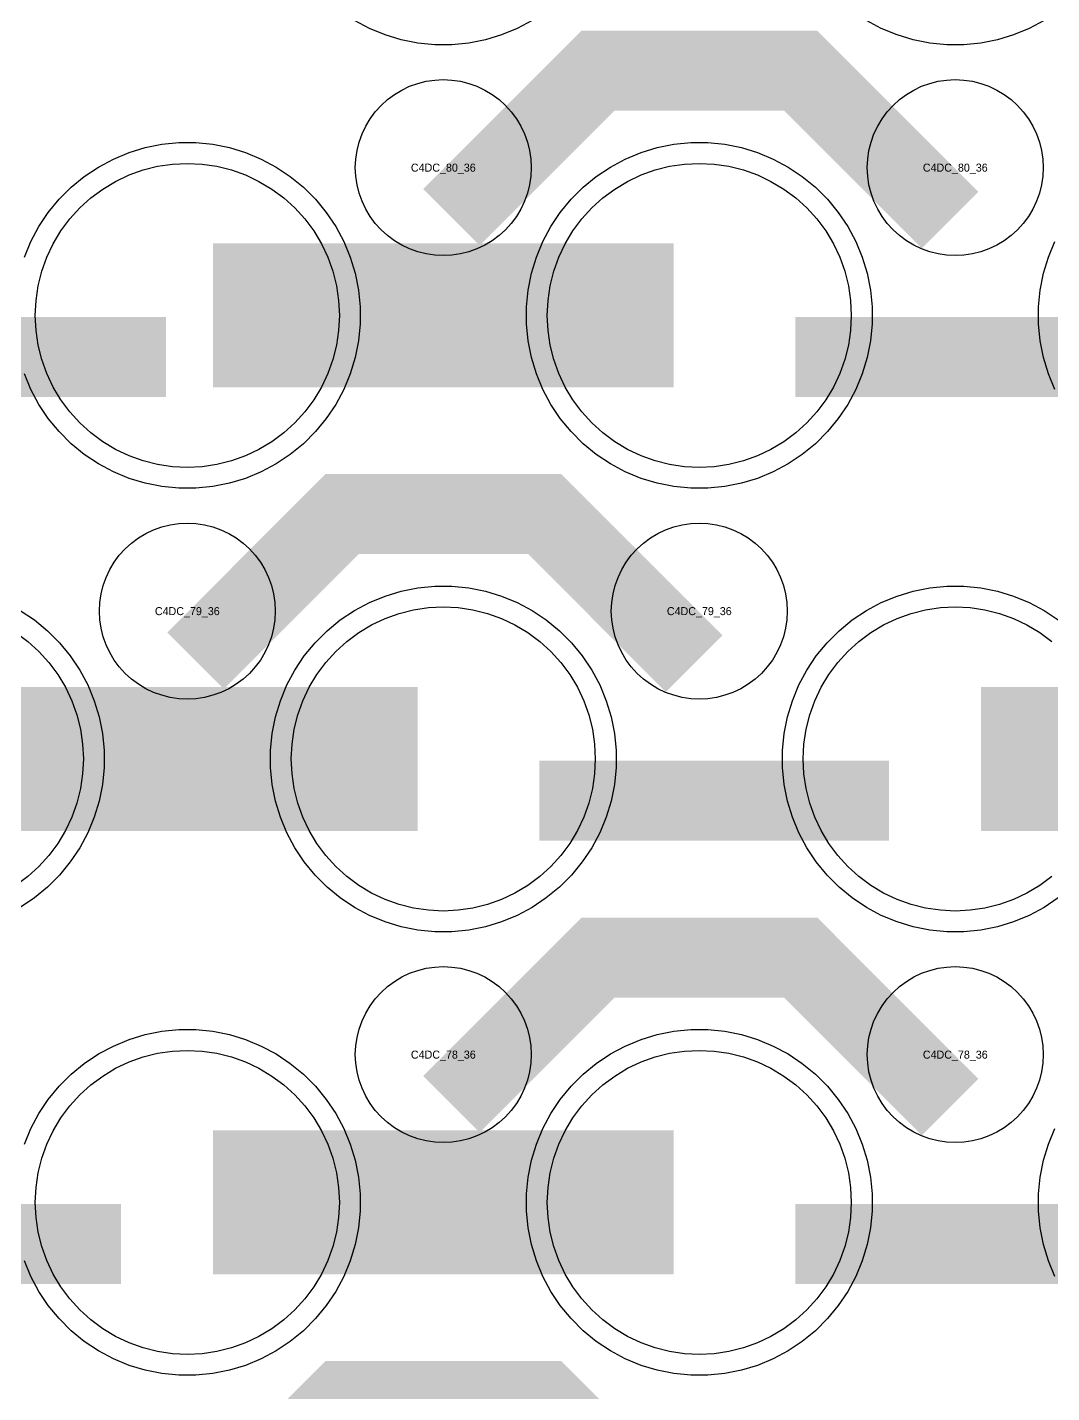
# Model space of a CAD drawing. Extents: x -11880 to 11880, y -14992 to 14992.
# Drawn here: x -530 to -209.9, y -4091 to -3664.4 of the extents above; entities that cross this region are included whole.
import ezdxf
from ezdxf.enums import TextEntityAlignment as Align

# ---------------------------------------------------------------- set-up
doc = ezdxf.new("R2010")
doc.units = 0
doc.header["$MEASUREMENT"] = 0
for name, color, linetype in [('GDS_775_DT_237', 138, 'CONTINUOUS'), ('RDL1_FS', 34, 'CONTINUOUS'), ('RDL_BS', 160, 'CONTINUOUS')]:
    doc.layers.add(name, color=color, linetype=linetype)

msp = doc.modelspace()

# ---------------------------------------------------------------- linework, layer by layer
at = {"layer": 'RDL1_FS'}
for points in [[(-480, -3801.949), (-484.657, -3801.72), (-489.268, -3801.036), (-493.791, -3799.904), (-498.181, -3798.332), (-502.395, -3796.34), (-506.395, -3793.942), (-510.14, -3791.164), (-513.594, -3788.034), (-516.724, -3784.58), (-519.502, -3780.835), (-521.9, -3776.835), (-523.892, -3772.621), (-525.464, -3768.231), (-526.596, -3763.708), (-527.28, -3759.097), (-527.509, -3754.44), (-527.28, -3749.783), (-526.596, -3745.172), (-525.464, -3740.649), (-523.892, -3736.259), (-521.9, -3732.045), (-519.502, -3728.045), (-516.724, -3724.3), (-513.594, -3720.846), (-510.14, -3717.716), (-506.395, -3714.938), (-502.395, -3712.54), (-498.181, -3710.548), (-493.791, -3708.976), (-489.268, -3707.844), (-484.657, -3707.16), (-480, -3706.931), (-475.343, -3707.16), (-470.732, -3707.844), (-466.209, -3708.976), (-461.819, -3710.548), (-457.605, -3712.54), (-453.605, -3714.938), (-449.86, -3717.716), (-446.406, -3720.846), (-443.276, -3724.3), (-440.498, -3728.045), (-438.1, -3732.045), (-436.108, -3736.259), (-434.536, -3740.649), (-433.404, -3745.172), (-432.72, -3749.783), (-432.491, -3754.44), (-432.72, -3759.097), (-433.404, -3763.708), (-434.536, -3768.231), (-436.108, -3772.621), (-438.1, -3776.835), (-440.498, -3780.835), (-443.276, -3784.58), (-446.406, -3788.034), (-449.86, -3791.164), (-453.605, -3793.942), (-457.605, -3796.34), (-461.819, -3798.332), (-466.209, -3799.904), (-470.732, -3801.036), (-475.343, -3801.72)], [(-320, -3801.949), (-324.657, -3801.72), (-329.268, -3801.036), (-333.791, -3799.904), (-338.181, -3798.332), (-342.395, -3796.34), (-346.395, -3793.942), (-350.14, -3791.164), (-353.594, -3788.034), (-356.724, -3784.58), (-359.502, -3780.835), (-361.9, -3776.835), (-363.892, -3772.621), (-365.464, -3768.231), (-366.596, -3763.708), (-367.28, -3759.097), (-367.509, -3754.44), (-367.28, -3749.783), (-366.596, -3745.172), (-365.464, -3740.649), (-363.892, -3736.259), (-361.9, -3732.045), (-359.502, -3728.045), (-356.724, -3724.3), (-353.594, -3720.846), (-350.14, -3717.716), (-346.395, -3714.938), (-342.395, -3712.54), (-338.181, -3710.548), (-333.791, -3708.976), (-329.268, -3707.844), (-324.657, -3707.16), (-320, -3706.931), (-315.343, -3707.16), (-310.732, -3707.844), (-306.209, -3708.976), (-301.819, -3710.548), (-297.605, -3712.54), (-293.605, -3714.938), (-289.86, -3717.716), (-286.406, -3720.846), (-283.276, -3724.3), (-280.498, -3728.045), (-278.1, -3732.045), (-276.108, -3736.259), (-274.536, -3740.649), (-273.404, -3745.172), (-272.72, -3749.783), (-272.491, -3754.44), (-272.72, -3759.097), (-273.404, -3763.708), (-274.536, -3768.231), (-276.108, -3772.621), (-278.1, -3776.835), (-280.498, -3780.835), (-283.276, -3784.58), (-286.406, -3788.034), (-289.86, -3791.164), (-293.605, -3793.942), (-297.605, -3796.34), (-301.819, -3798.332), (-306.209, -3799.904), (-310.732, -3801.036), (-315.343, -3801.72)], [(-400, -3940.514), (-404.657, -3940.285), (-409.268, -3939.601), (-413.791, -3938.469), (-418.181, -3936.897), (-422.395, -3934.905), (-426.395, -3932.507), (-430.14, -3929.729), (-433.594, -3926.599), (-436.724, -3923.145), (-439.502, -3919.4), (-441.9, -3915.4), (-443.892, -3911.186), (-445.464, -3906.796), (-446.596, -3902.273), (-447.28, -3897.662), (-447.509, -3893.005), (-447.28, -3888.348), (-446.596, -3883.737), (-445.464, -3879.214), (-443.892, -3874.824), (-441.9, -3870.61), (-439.502, -3866.61), (-436.724, -3862.865), (-433.594, -3859.411), (-430.14, -3856.281), (-426.395, -3853.503), (-422.395, -3851.105), (-418.181, -3849.113), (-413.791, -3847.541), (-409.268, -3846.409), (-404.657, -3845.725), (-400, -3845.496), (-395.343, -3845.725), (-390.732, -3846.409), (-386.209, -3847.541), (-381.819, -3849.113), (-377.605, -3851.105), (-373.605, -3853.503), (-369.86, -3856.281), (-366.406, -3859.411), (-363.276, -3862.865), (-360.498, -3866.61), (-358.1, -3870.61), (-356.108, -3874.824), (-354.536, -3879.214), (-353.404, -3883.737), (-352.72, -3888.348), (-352.491, -3893.005), (-352.72, -3897.662), (-353.404, -3902.273), (-354.536, -3906.796), (-356.108, -3911.186), (-358.1, -3915.4), (-360.498, -3919.4), (-363.276, -3923.145), (-366.406, -3926.599), (-369.86, -3929.729), (-373.605, -3932.507), (-377.605, -3934.905), (-381.819, -3936.897), (-386.209, -3938.469), (-390.732, -3939.601), (-395.343, -3940.285)]]:
    msp.add_lwpolyline(points, close=True, dxfattribs=at)
for points in [[(-471.998, -3754.44, 45, 45, 0), (-399.998, -3754.44, 45, 45, 0)], [(-399.998, -3754.44, 45, 45, 0), (-327.998, -3754.44, 45, 45, 0)], [(-551.998, -3893.005, 45, 45, 0), (-479.998, -3893.005, 45, 45, 0)], [(-479.998, -3893.005, 45, 45, 0), (-407.998, -3893.005, 45, 45, 0)], [(-231.998, -3893.005, 45, 45, 0), (-159.998, -3893.005, 45, 45, 0)]]:
    msp.add_lwpolyline(points, format="xyseb", dxfattribs=at)
for points in [[(-209.86, -3929.729), (-213.605, -3932.507), (-217.605, -3934.905), (-221.819, -3936.897), (-226.209, -3938.469), (-230.732, -3939.601), (-235.343, -3940.285), (-240, -3940.514), (-244.657, -3940.285), (-249.268, -3939.601), (-253.791, -3938.469), (-258.181, -3936.897), (-262.395, -3934.905), (-266.395, -3932.507), (-270.14, -3929.729), (-273.594, -3926.599), (-276.724, -3923.145), (-279.502, -3919.4), (-281.9, -3915.4), (-283.892, -3911.186), (-285.464, -3906.796), (-286.596, -3902.273), (-287.28, -3897.662), (-287.509, -3893.005), (-287.28, -3888.348), (-286.596, -3883.737), (-285.464, -3879.214), (-283.892, -3874.824), (-281.9, -3870.61), (-279.502, -3866.61), (-276.724, -3862.865), (-273.594, -3859.411), (-270.14, -3856.281), (-266.395, -3853.503), (-262.395, -3851.105), (-258.181, -3849.113), (-253.791, -3847.541), (-249.268, -3846.409), (-244.657, -3845.725), (-240, -3845.496), (-235.343, -3845.725), (-230.732, -3846.409), (-226.209, -3847.541), (-221.819, -3849.113), (-217.605, -3851.105), (-213.605, -3853.503), (-209.86, -3856.281)], [(-533.605, -3853.503), (-529.86, -3856.281), (-526.406, -3859.411), (-523.276, -3862.865), (-520.498, -3866.61), (-518.1, -3870.61), (-516.108, -3874.824), (-514.536, -3879.214), (-513.404, -3883.737), (-512.72, -3888.348), (-512.491, -3893.005), (-512.72, -3897.662), (-513.404, -3902.273), (-514.536, -3906.796), (-516.108, -3911.186), (-518.1, -3915.4), (-520.498, -3919.4), (-523.276, -3923.145), (-526.406, -3926.599), (-529.86, -3929.729), (-533.605, -3932.507)]]:
    msp.add_lwpolyline(points, dxfattribs=at)
at = {"layer": 'RDL1_FS', "color": 241, "true_color": 0xf7abae}
for points in [[(-480, -4079.074), (-484.657, -4078.845), (-489.268, -4078.161), (-493.791, -4077.029), (-498.181, -4075.457), (-502.395, -4073.465), (-506.395, -4071.067), (-510.14, -4068.289), (-513.594, -4065.159), (-516.724, -4061.705), (-519.502, -4057.96), (-521.9, -4053.96), (-523.892, -4049.746), (-525.464, -4045.356), (-526.596, -4040.833), (-527.28, -4036.222), (-527.509, -4031.565), (-527.28, -4026.908), (-526.596, -4022.297), (-525.464, -4017.774), (-523.892, -4013.384), (-521.9, -4009.17), (-519.502, -4005.17), (-516.724, -4001.425), (-513.594, -3997.971), (-510.14, -3994.841), (-506.395, -3992.063), (-502.395, -3989.665), (-498.181, -3987.673), (-493.791, -3986.101), (-489.268, -3984.969), (-484.657, -3984.285), (-480, -3984.056), (-475.343, -3984.285), (-470.732, -3984.969), (-466.209, -3986.101), (-461.819, -3987.673), (-457.605, -3989.665), (-453.605, -3992.063), (-449.86, -3994.841), (-446.406, -3997.971), (-443.276, -4001.425), (-440.498, -4005.17), (-438.1, -4009.17), (-436.108, -4013.384), (-434.536, -4017.774), (-433.404, -4022.297), (-432.72, -4026.908), (-432.491, -4031.565), (-432.72, -4036.222), (-433.404, -4040.833), (-434.536, -4045.356), (-436.108, -4049.746), (-438.1, -4053.96), (-440.498, -4057.96), (-443.276, -4061.705), (-446.406, -4065.159), (-449.86, -4068.289), (-453.605, -4071.067), (-457.605, -4073.465), (-461.819, -4075.457), (-466.209, -4077.029), (-470.732, -4078.161), (-475.343, -4078.845)], [(-320, -4079.074), (-324.657, -4078.845), (-329.268, -4078.161), (-333.791, -4077.029), (-338.181, -4075.457), (-342.395, -4073.465), (-346.395, -4071.067), (-350.14, -4068.289), (-353.594, -4065.159), (-356.724, -4061.705), (-359.502, -4057.96), (-361.9, -4053.96), (-363.892, -4049.746), (-365.464, -4045.356), (-366.596, -4040.833), (-367.28, -4036.222), (-367.509, -4031.565), (-367.28, -4026.908), (-366.596, -4022.297), (-365.464, -4017.774), (-363.892, -4013.384), (-361.9, -4009.17), (-359.502, -4005.17), (-356.724, -4001.425), (-353.594, -3997.971), (-350.14, -3994.841), (-346.395, -3992.063), (-342.395, -3989.665), (-338.181, -3987.673), (-333.791, -3986.101), (-329.268, -3984.969), (-324.657, -3984.285), (-320, -3984.056), (-315.343, -3984.285), (-310.732, -3984.969), (-306.209, -3986.101), (-301.819, -3987.673), (-297.605, -3989.665), (-293.605, -3992.063), (-289.86, -3994.841), (-286.406, -3997.971), (-283.276, -4001.425), (-280.498, -4005.17), (-278.1, -4009.17), (-276.108, -4013.384), (-274.536, -4017.774), (-273.404, -4022.297), (-272.72, -4026.908), (-272.491, -4031.565), (-272.72, -4036.222), (-273.404, -4040.833), (-274.536, -4045.356), (-276.108, -4049.746), (-278.1, -4053.96), (-280.498, -4057.96), (-283.276, -4061.705), (-286.406, -4065.159), (-289.86, -4068.289), (-293.605, -4071.067), (-297.605, -4073.465), (-301.819, -4075.457), (-306.209, -4077.029), (-310.732, -4078.161), (-315.343, -4078.845)]]:
    msp.add_lwpolyline(points, close=True, dxfattribs=at)
for points in [[(-471.998, -4031.565, 45, 45, 0), (-399.998, -4031.565, 45, 45, 0)], [(-399.998, -4031.565, 45, 45, 0), (-327.998, -4031.565, 45, 45, 0)]]:
    msp.add_lwpolyline(points, format="xyseb", dxfattribs=at)
at = {"layer": 'RDL_BS', "color": 241, "true_color": 0xf7abae}
for points in [[(-372.223, -3662.258), (-376.885, -3664.75), (-381.795, -3666.781), (-386.835, -3668.312), (-392.062, -3669.358), (-397.356, -3669.875), (-402.644, -3669.875), (-407.938, -3669.358), (-413.165, -3668.312), (-418.205, -3666.781), (-423.115, -3664.75), (-427.777, -3662.258)], [(-212.223, -3662.258), (-216.885, -3664.75), (-221.795, -3666.781), (-226.835, -3668.312), (-232.062, -3669.358), (-237.356, -3669.875), (-242.644, -3669.875), (-247.938, -3669.358), (-253.165, -3668.312), (-258.205, -3666.781), (-263.115, -3664.75), (-267.777, -3662.258)], [(-530.906, -4013.36), (-528.875, -4008.45), (-526.383, -4003.788), (-523.436, -3999.374), (-520.074, -3995.273), (-516.292, -3991.491), (-512.191, -3988.129), (-507.777, -3985.182), (-503.115, -3982.69), (-498.205, -3980.659), (-493.165, -3979.128), (-487.938, -3978.082), (-482.644, -3977.565), (-477.356, -3977.565), (-472.062, -3978.082), (-466.835, -3979.128), (-461.795, -3980.659), (-456.885, -3982.69), (-452.223, -3985.182), (-447.809, -3988.129), (-443.708, -3991.491), (-439.926, -3995.273), (-436.564, -3999.374), (-433.617, -4003.788), (-431.125, -4008.45), (-429.094, -4013.36), (-427.563, -4018.4), (-426.517, -4023.627), (-426, -4028.921), (-426, -4034.209), (-426.517, -4039.503), (-427.563, -4044.73), (-429.094, -4049.77), (-431.125, -4054.68), (-433.617, -4059.342), (-436.564, -4063.756), (-439.926, -4067.857), (-443.708, -4071.639), (-447.809, -4075.001), (-452.223, -4077.948), (-456.885, -4080.44), (-461.795, -4082.471), (-466.835, -4084.002), (-472.062, -4085.048), (-477.356, -4085.565), (-482.644, -4085.565), (-487.938, -4085.048), (-493.165, -4084.002), (-498.205, -4082.471), (-503.115, -4080.44), (-507.777, -4077.948), (-512.191, -4075.001), (-516.292, -4071.639), (-520.074, -4067.857), (-523.436, -4063.756), (-526.383, -4059.342), (-528.875, -4054.68), (-530.906, -4049.77)], [(-208.875, -4054.68), (-210.906, -4049.77), (-212.437, -4044.73), (-213.483, -4039.503), (-214, -4034.209), (-214, -4028.921), (-213.483, -4023.627), (-212.437, -4018.4), (-210.906, -4013.36), (-208.875, -4008.45)]]:
    msp.add_lwpolyline(points, dxfattribs=at)
at = {"layer": 'RDL_BS'}
for points in [[(-397.438, -3723.754, 25, 25, 0), (-351.623, -3677.939, 25, 25, 0), (-318.07, -3677.939, 25, 25, 0)], [(-241.599, -3724.653, 25, 25, 0), (-288.313, -3677.939, 25, 25, 0), (-318.071, -3677.939, 25, 25, 0)], [(-572.5, -3767.453, 25, 25, 0), (-486.667, -3767.453, 25, 25, 0)], [(-532.944, -3767.453, 25, 25, 0), (-491.74, -3767.453, 25, 25, 0)], [(-289.984, -3767.453, 25, 25, 0), (-180.719, -3767.453, 25, 25, 0)], [(-477.438, -3862.319, 25, 25, 0), (-431.623, -3816.504, 25, 25, 0), (-398.07, -3816.504, 25, 25, 0)], [(-321.599, -3863.218, 25, 25, 0), (-368.313, -3816.504, 25, 25, 0), (-398.071, -3816.504, 25, 25, 0)], [(-369.984, -3906.018, 25, 25, 0), (-260.719, -3906.018, 25, 25, 0)], [(-397.438, -4000.879, 25, 25, 0), (-351.623, -3955.064, 25, 25, 0), (-318.07, -3955.064, 25, 25, 0)], [(-241.599, -4001.778, 25, 25, 0), (-288.313, -3955.064, 25, 25, 0), (-318.071, -3955.064, 25, 25, 0)], [(-477.438, -4139.444, 25, 25, 0), (-431.623, -4093.629, 25, 25, 0), (-398.07, -4093.629, 25, 25, 0)], [(-321.599, -4140.343, 25, 25, 0), (-368.313, -4093.629, 25, 25, 0), (-398.071, -4093.629, 25, 25, 0)]]:
    msp.add_lwpolyline(points, format="xyseb", dxfattribs=at)
for points in [[(-400, -3735.746), (-402.693, -3735.614), (-405.365, -3735.218), (-407.984, -3734.561), (-410.519, -3733.654), (-412.956, -3732.502), (-415.28, -3731.109), (-417.443, -3729.506), (-419.442, -3727.694), (-421.254, -3725.695), (-422.857, -3723.532), (-424.25, -3721.208), (-425.402, -3718.771), (-426.309, -3716.236), (-426.966, -3713.617), (-427.362, -3710.945), (-427.494, -3708.252), (-427.362, -3705.559), (-426.966, -3702.887), (-426.309, -3700.268), (-425.402, -3697.733), (-424.25, -3695.296), (-422.857, -3692.972), (-421.254, -3690.809), (-419.442, -3688.81), (-417.443, -3686.998), (-415.28, -3685.395), (-412.956, -3684.002), (-410.519, -3682.85), (-407.984, -3681.943), (-405.365, -3681.286), (-402.693, -3680.89), (-400, -3680.758), (-397.307, -3680.89), (-394.635, -3681.286), (-392.016, -3681.943), (-389.481, -3682.85), (-387.044, -3684.002), (-384.72, -3685.395), (-382.557, -3686.998), (-380.558, -3688.81), (-378.746, -3690.809), (-377.143, -3692.972), (-375.75, -3695.296), (-374.598, -3697.733), (-373.691, -3700.268), (-373.034, -3702.887), (-372.638, -3705.559), (-372.506, -3708.252), (-372.638, -3710.945), (-373.034, -3713.617), (-373.691, -3716.236), (-374.598, -3718.771), (-375.75, -3721.208), (-377.143, -3723.532), (-378.746, -3725.695), (-380.558, -3727.694), (-382.557, -3729.506), (-384.72, -3731.109), (-387.044, -3732.502), (-389.481, -3733.654), (-392.016, -3734.561), (-394.635, -3735.218), (-397.307, -3735.614)], [(-240, -3735.746), (-242.693, -3735.614), (-245.365, -3735.218), (-247.984, -3734.561), (-250.519, -3733.654), (-252.956, -3732.502), (-255.28, -3731.109), (-257.443, -3729.506), (-259.442, -3727.694), (-261.254, -3725.695), (-262.857, -3723.532), (-264.25, -3721.208), (-265.402, -3718.771), (-266.309, -3716.236), (-266.966, -3713.617), (-267.362, -3710.945), (-267.494, -3708.252), (-267.362, -3705.559), (-266.966, -3702.887), (-266.309, -3700.268), (-265.402, -3697.733), (-264.25, -3695.296), (-262.857, -3692.972), (-261.254, -3690.809), (-259.442, -3688.81), (-257.443, -3686.998), (-255.28, -3685.395), (-252.956, -3684.002), (-250.519, -3682.85), (-247.984, -3681.943), (-245.365, -3681.286), (-242.693, -3680.89), (-240, -3680.758), (-237.307, -3680.89), (-234.635, -3681.286), (-232.016, -3681.943), (-229.481, -3682.85), (-227.044, -3684.002), (-224.72, -3685.395), (-222.557, -3686.998), (-220.558, -3688.81), (-218.746, -3690.809), (-217.143, -3692.972), (-215.75, -3695.296), (-214.598, -3697.733), (-213.691, -3700.268), (-213.034, -3702.887), (-212.638, -3705.559), (-212.506, -3708.252), (-212.638, -3710.945), (-213.034, -3713.617), (-213.691, -3716.236), (-214.598, -3718.771), (-215.75, -3721.208), (-217.143, -3723.532), (-218.746, -3725.695), (-220.558, -3727.694), (-222.557, -3729.506), (-224.72, -3731.109), (-227.044, -3732.502), (-229.481, -3733.654), (-232.016, -3734.561), (-234.635, -3735.218), (-237.307, -3735.614)], [(-322.644, -3808.44), (-327.938, -3807.923), (-333.165, -3806.877), (-338.205, -3805.346), (-343.115, -3803.315), (-347.777, -3800.823), (-352.191, -3797.876), (-356.292, -3794.514), (-360.074, -3790.732), (-363.436, -3786.631), (-366.383, -3782.217), (-368.875, -3777.555), (-370.906, -3772.645), (-372.437, -3767.605), (-373.483, -3762.378), (-374, -3757.084), (-374, -3751.796), (-373.483, -3746.502), (-372.437, -3741.275), (-370.906, -3736.235), (-368.875, -3731.325), (-366.383, -3726.663), (-363.436, -3722.249), (-360.074, -3718.148), (-356.292, -3714.366), (-352.191, -3711.004), (-347.777, -3708.057), (-343.115, -3705.565), (-338.205, -3703.534), (-333.165, -3702.003), (-327.938, -3700.957), (-322.644, -3700.44), (-317.356, -3700.44), (-312.062, -3700.957), (-306.835, -3702.003), (-301.795, -3703.534), (-296.885, -3705.565), (-292.223, -3708.057), (-287.809, -3711.004), (-283.708, -3714.366), (-279.926, -3718.148), (-276.564, -3722.249), (-273.617, -3726.663), (-271.125, -3731.325), (-269.094, -3736.235), (-267.563, -3741.275), (-266.517, -3746.502), (-266, -3751.796), (-266, -3757.084), (-266.517, -3762.378), (-267.563, -3767.605), (-269.094, -3772.645), (-271.125, -3777.555), (-273.617, -3782.217), (-276.564, -3786.631), (-279.926, -3790.732), (-283.708, -3794.514), (-287.809, -3797.876), (-292.223, -3800.823), (-296.885, -3803.315), (-301.795, -3805.346), (-306.835, -3806.877), (-312.062, -3807.923), (-317.356, -3808.44)], [(-480, -3874.311), (-482.693, -3874.179), (-485.365, -3873.783), (-487.984, -3873.126), (-490.519, -3872.219), (-492.956, -3871.067), (-495.28, -3869.674), (-497.443, -3868.071), (-499.442, -3866.259), (-501.254, -3864.26), (-502.857, -3862.097), (-504.25, -3859.773), (-505.402, -3857.336), (-506.309, -3854.801), (-506.966, -3852.182), (-507.362, -3849.51), (-507.494, -3846.817), (-507.362, -3844.124), (-506.966, -3841.452), (-506.309, -3838.833), (-505.402, -3836.298), (-504.25, -3833.861), (-502.857, -3831.537), (-501.254, -3829.374), (-499.442, -3827.375), (-497.443, -3825.563), (-495.28, -3823.96), (-492.956, -3822.567), (-490.519, -3821.415), (-487.984, -3820.508), (-485.365, -3819.851), (-482.693, -3819.455), (-480, -3819.323), (-477.307, -3819.455), (-474.635, -3819.851), (-472.016, -3820.508), (-469.481, -3821.415), (-467.044, -3822.567), (-464.72, -3823.96), (-462.557, -3825.563), (-460.558, -3827.375), (-458.746, -3829.374), (-457.143, -3831.537), (-455.75, -3833.861), (-454.598, -3836.298), (-453.691, -3838.833), (-453.034, -3841.452), (-452.638, -3844.124), (-452.506, -3846.817), (-452.638, -3849.51), (-453.034, -3852.182), (-453.691, -3854.801), (-454.598, -3857.336), (-455.75, -3859.773), (-457.143, -3862.097), (-458.746, -3864.26), (-460.558, -3866.259), (-462.557, -3868.071), (-464.72, -3869.674), (-467.044, -3871.067), (-469.481, -3872.219), (-472.016, -3873.126), (-474.635, -3873.783), (-477.307, -3874.179)], [(-320, -3874.311), (-322.693, -3874.179), (-325.365, -3873.783), (-327.984, -3873.126), (-330.519, -3872.219), (-332.956, -3871.067), (-335.28, -3869.674), (-337.443, -3868.071), (-339.442, -3866.259), (-341.254, -3864.26), (-342.857, -3862.097), (-344.25, -3859.773), (-345.402, -3857.336), (-346.309, -3854.801), (-346.966, -3852.182), (-347.362, -3849.51), (-347.494, -3846.817), (-347.362, -3844.124), (-346.966, -3841.452), (-346.309, -3838.833), (-345.402, -3836.298), (-344.25, -3833.861), (-342.857, -3831.537), (-341.254, -3829.374), (-339.442, -3827.375), (-337.443, -3825.563), (-335.28, -3823.96), (-332.956, -3822.567), (-330.519, -3821.415), (-327.984, -3820.508), (-325.365, -3819.851), (-322.693, -3819.455), (-320, -3819.323), (-317.307, -3819.455), (-314.635, -3819.851), (-312.016, -3820.508), (-309.481, -3821.415), (-307.044, -3822.567), (-304.72, -3823.96), (-302.557, -3825.563), (-300.558, -3827.375), (-298.746, -3829.374), (-297.143, -3831.537), (-295.75, -3833.861), (-294.598, -3836.298), (-293.691, -3838.833), (-293.034, -3841.452), (-292.638, -3844.124), (-292.506, -3846.817), (-292.638, -3849.51), (-293.034, -3852.182), (-293.691, -3854.801), (-294.598, -3857.336), (-295.75, -3859.773), (-297.143, -3862.097), (-298.746, -3864.26), (-300.558, -3866.259), (-302.557, -3868.071), (-304.72, -3869.674), (-307.044, -3871.067), (-309.481, -3872.219), (-312.016, -3873.126), (-314.635, -3873.783), (-317.307, -3874.179)], [(-402.644, -3947.005), (-407.938, -3946.488), (-413.165, -3945.442), (-418.205, -3943.911), (-423.115, -3941.88), (-427.777, -3939.388), (-432.191, -3936.441), (-436.292, -3933.079), (-440.074, -3929.297), (-443.436, -3925.196), (-446.383, -3920.782), (-448.875, -3916.12), (-450.906, -3911.21), (-452.437, -3906.17), (-453.483, -3900.943), (-454, -3895.649), (-454, -3890.361), (-453.483, -3885.067), (-452.437, -3879.84), (-450.906, -3874.8), (-448.875, -3869.89), (-446.383, -3865.228), (-443.436, -3860.814), (-440.074, -3856.713), (-436.292, -3852.931), (-432.191, -3849.569), (-427.777, -3846.622), (-423.115, -3844.13), (-418.205, -3842.099), (-413.165, -3840.568), (-407.938, -3839.522), (-402.644, -3839.005), (-397.356, -3839.005), (-392.062, -3839.522), (-386.835, -3840.568), (-381.795, -3842.099), (-376.885, -3844.13), (-372.223, -3846.622), (-367.809, -3849.569), (-363.708, -3852.931), (-359.926, -3856.713), (-356.564, -3860.814), (-353.617, -3865.228), (-351.125, -3869.89), (-349.094, -3874.8), (-347.563, -3879.84), (-346.517, -3885.067), (-346, -3890.361), (-346, -3895.649), (-346.517, -3900.943), (-347.563, -3906.17), (-349.094, -3911.21), (-351.125, -3916.12), (-353.617, -3920.782), (-356.564, -3925.196), (-359.926, -3929.297), (-363.708, -3933.079), (-367.809, -3936.441), (-372.223, -3939.388), (-376.885, -3941.88), (-381.795, -3943.911), (-386.835, -3945.442), (-392.062, -3946.488), (-397.356, -3947.005)], [(-400, -4012.871), (-402.693, -4012.739), (-405.365, -4012.343), (-407.984, -4011.686), (-410.519, -4010.779), (-412.956, -4009.627), (-415.28, -4008.234), (-417.443, -4006.631), (-419.442, -4004.819), (-421.254, -4002.82), (-422.857, -4000.657), (-424.25, -3998.333), (-425.402, -3995.896), (-426.309, -3993.361), (-426.966, -3990.742), (-427.362, -3988.07), (-427.494, -3985.377), (-427.362, -3982.684), (-426.966, -3980.012), (-426.309, -3977.393), (-425.402, -3974.858), (-424.25, -3972.421), (-422.857, -3970.097), (-421.254, -3967.934), (-419.442, -3965.935), (-417.443, -3964.123), (-415.28, -3962.52), (-412.956, -3961.127), (-410.519, -3959.975), (-407.984, -3959.068), (-405.365, -3958.411), (-402.693, -3958.015), (-400, -3957.883), (-397.307, -3958.015), (-394.635, -3958.411), (-392.016, -3959.068), (-389.481, -3959.975), (-387.044, -3961.127), (-384.72, -3962.52), (-382.557, -3964.123), (-380.558, -3965.935), (-378.746, -3967.934), (-377.143, -3970.097), (-375.75, -3972.421), (-374.598, -3974.858), (-373.691, -3977.393), (-373.034, -3980.012), (-372.638, -3982.684), (-372.506, -3985.377), (-372.638, -3988.07), (-373.034, -3990.742), (-373.691, -3993.361), (-374.598, -3995.896), (-375.75, -3998.333), (-377.143, -4000.657), (-378.746, -4002.82), (-380.558, -4004.819), (-382.557, -4006.631), (-384.72, -4008.234), (-387.044, -4009.627), (-389.481, -4010.779), (-392.016, -4011.686), (-394.635, -4012.343), (-397.307, -4012.739)], [(-240, -4012.871), (-242.693, -4012.739), (-245.365, -4012.343), (-247.984, -4011.686), (-250.519, -4010.779), (-252.956, -4009.627), (-255.28, -4008.234), (-257.443, -4006.631), (-259.442, -4004.819), (-261.254, -4002.82), (-262.857, -4000.657), (-264.25, -3998.333), (-265.402, -3995.896), (-266.309, -3993.361), (-266.966, -3990.742), (-267.362, -3988.07), (-267.494, -3985.377), (-267.362, -3982.684), (-266.966, -3980.012), (-266.309, -3977.393), (-265.402, -3974.858), (-264.25, -3972.421), (-262.857, -3970.097), (-261.254, -3967.934), (-259.442, -3965.935), (-257.443, -3964.123), (-255.28, -3962.52), (-252.956, -3961.127), (-250.519, -3959.975), (-247.984, -3959.068), (-245.365, -3958.411), (-242.693, -3958.015), (-240, -3957.883), (-237.307, -3958.015), (-234.635, -3958.411), (-232.016, -3959.068), (-229.481, -3959.975), (-227.044, -3961.127), (-224.72, -3962.52), (-222.557, -3964.123), (-220.558, -3965.935), (-218.746, -3967.934), (-217.143, -3970.097), (-215.75, -3972.421), (-214.598, -3974.858), (-213.691, -3977.393), (-213.034, -3980.012), (-212.638, -3982.684), (-212.506, -3985.377), (-212.638, -3988.07), (-213.034, -3990.742), (-213.691, -3993.361), (-214.598, -3995.896), (-215.75, -3998.333), (-217.143, -4000.657), (-218.746, -4002.82), (-220.558, -4004.819), (-222.557, -4006.631), (-224.72, -4008.234), (-227.044, -4009.627), (-229.481, -4010.779), (-232.016, -4011.686), (-234.635, -4012.343), (-237.307, -4012.739)]]:
    msp.add_lwpolyline(points, close=True, dxfattribs=at)
for points in [[(-530.906, -3736.235), (-528.875, -3731.325), (-526.383, -3726.663), (-523.436, -3722.249), (-520.074, -3718.148), (-516.292, -3714.366), (-512.191, -3711.004), (-507.777, -3708.057), (-503.115, -3705.565), (-498.205, -3703.534), (-493.165, -3702.003), (-487.938, -3700.957), (-482.644, -3700.44), (-477.356, -3700.44), (-472.062, -3700.957), (-466.835, -3702.003), (-461.795, -3703.534), (-456.885, -3705.565), (-452.223, -3708.057), (-447.809, -3711.004), (-443.708, -3714.366), (-439.926, -3718.148), (-436.564, -3722.249), (-433.617, -3726.663), (-431.125, -3731.325), (-429.094, -3736.235), (-427.563, -3741.275), (-426.517, -3746.502), (-426, -3751.796), (-426, -3757.084), (-426.517, -3762.378), (-427.563, -3767.605), (-429.094, -3772.645), (-431.125, -3777.555), (-433.617, -3782.217), (-436.564, -3786.631), (-439.926, -3790.732), (-443.708, -3794.514), (-447.809, -3797.876), (-452.223, -3800.823), (-456.885, -3803.315), (-461.795, -3805.346), (-466.835, -3806.877), (-472.062, -3807.923), (-477.356, -3808.44), (-482.644, -3808.44), (-487.938, -3807.923), (-493.165, -3806.877), (-498.205, -3805.346), (-503.115, -3803.315), (-507.777, -3800.823), (-512.191, -3797.876), (-516.292, -3794.514), (-520.074, -3790.732), (-523.436, -3786.631), (-526.383, -3782.217), (-528.875, -3777.555), (-530.906, -3772.645)], [(-208.875, -3777.555), (-210.906, -3772.645), (-212.437, -3767.605), (-213.483, -3762.378), (-214, -3757.084), (-214, -3751.796), (-213.483, -3746.502), (-212.437, -3741.275), (-210.906, -3736.235), (-208.875, -3731.325)], [(-207.809, -3936.441), (-212.223, -3939.388), (-216.885, -3941.88), (-221.795, -3943.911), (-226.835, -3945.442), (-232.062, -3946.488), (-237.356, -3947.005), (-242.644, -3947.005), (-247.938, -3946.488), (-253.165, -3945.442), (-258.205, -3943.911), (-263.115, -3941.88), (-267.777, -3939.388), (-272.191, -3936.441), (-276.292, -3933.079), (-280.074, -3929.297), (-283.436, -3925.196), (-286.383, -3920.782), (-288.875, -3916.12), (-290.906, -3911.21), (-292.437, -3906.17), (-293.483, -3900.943), (-294, -3895.649), (-294, -3890.361), (-293.483, -3885.067), (-292.437, -3879.84), (-290.906, -3874.8), (-288.875, -3869.89), (-286.383, -3865.228), (-283.436, -3860.814), (-280.074, -3856.713), (-276.292, -3852.931), (-272.191, -3849.569), (-267.777, -3846.622), (-263.115, -3844.13), (-258.205, -3842.099), (-253.165, -3840.568), (-247.938, -3839.522), (-242.644, -3839.005), (-237.356, -3839.005), (-232.062, -3839.522), (-226.835, -3840.568), (-221.795, -3842.099), (-216.885, -3844.13), (-212.223, -3846.622), (-207.809, -3849.569)], [(-532.223, -3846.622), (-527.809, -3849.569), (-523.708, -3852.931), (-519.926, -3856.713), (-516.564, -3860.814), (-513.617, -3865.228), (-511.125, -3869.89), (-509.094, -3874.8), (-507.563, -3879.84), (-506.517, -3885.067), (-506, -3890.361), (-506, -3895.649), (-506.517, -3900.943), (-507.563, -3906.17), (-509.094, -3911.21), (-511.125, -3916.12), (-513.617, -3920.782), (-516.564, -3925.196), (-519.926, -3929.297), (-523.708, -3933.079), (-527.809, -3936.441), (-532.223, -3939.388)]]:
    msp.add_lwpolyline(points, dxfattribs=at)
at = {"layer": 'RDL_BS', "color": 241, "true_color": 0xf7abae}
msp.add_lwpolyline([(-322.644, -4085.565), (-327.938, -4085.048), (-333.165, -4084.002), (-338.205, -4082.471), (-343.115, -4080.44), (-347.777, -4077.948), (-352.191, -4075.001), (-356.292, -4071.639), (-360.074, -4067.857), (-363.436, -4063.756), (-366.383, -4059.342), (-368.875, -4054.68), (-370.906, -4049.77), (-372.437, -4044.73), (-373.483, -4039.503), (-374, -4034.209), (-374, -4028.921), (-373.483, -4023.627), (-372.437, -4018.4), (-370.906, -4013.36), (-368.875, -4008.45), (-366.383, -4003.788), (-363.436, -3999.374), (-360.074, -3995.273), (-356.292, -3991.491), (-352.191, -3988.129), (-347.777, -3985.182), (-343.115, -3982.69), (-338.205, -3980.659), (-333.165, -3979.128), (-327.938, -3978.082), (-322.644, -3977.565), (-317.356, -3977.565), (-312.062, -3978.082), (-306.835, -3979.128), (-301.795, -3980.659), (-296.885, -3982.69), (-292.223, -3985.182), (-287.809, -3988.129), (-283.708, -3991.491), (-279.926, -3995.273), (-276.564, -3999.374), (-273.617, -4003.788), (-271.125, -4008.45), (-269.094, -4013.36), (-267.563, -4018.4), (-266.517, -4023.627), (-266, -4028.921), (-266, -4034.209), (-266.517, -4039.503), (-267.563, -4044.73), (-269.094, -4049.77), (-271.125, -4054.68), (-273.617, -4059.342), (-276.564, -4063.756), (-279.926, -4067.857), (-283.708, -4071.639), (-287.809, -4075.001), (-292.223, -4077.948), (-296.885, -4080.44), (-301.795, -4082.471), (-306.835, -4084.002), (-312.062, -4085.048), (-317.356, -4085.565)], close=True, dxfattribs=at)
for points in [[(-609.984, -4044.578, 25, 25, 0), (-500.719, -4044.578, 25, 25, 0)], [(-289.984, -4044.578, 25, 25, 0), (-180.719, -4044.578, 25, 25, 0)]]:
    msp.add_lwpolyline(points, format="xyseb", dxfattribs=at)

# ---------------------------------------------------------------- texts
at = {"layer": 'GDS_775_DT_237'}
for s, p in [('C4DC_80_36', (-400, -3708.252)), ('C4DC_80_36', (-400, -3708.252)), ('C4DC_80_36', (-240, -3708.252)), ('C4DC_80_36', (-240, -3708.252)), ('C4DC_79_36', (-480, -3846.817)), ('C4DC_79_36', (-480, -3846.817)), ('C4DC_79_36', (-320, -3846.817)), ('C4DC_79_36', (-320, -3846.817)), ('C4DC_78_36', (-400, -3985.377)), ('C4DC_78_36', (-400, -3985.377)), ('C4DC_78_36', (-240, -3985.377)), ('C4DC_78_36', (-240, -3985.377))]:
    msp.add_text(s, height=2.5, dxfattribs=at).set_placement(p, align=Align.MIDDLE_CENTER)

doc.saveas('drawing.dxf')
